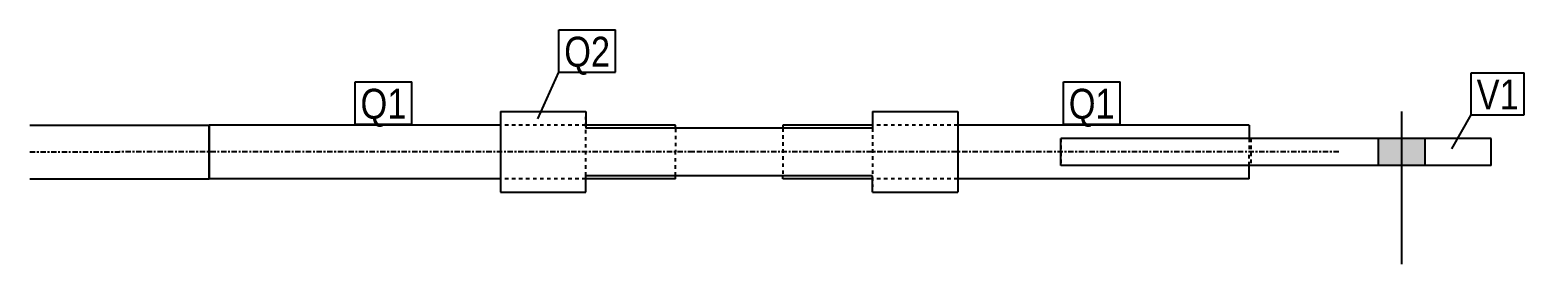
# Model space of a CAD drawing. Header units: millimetres. Extents: x 12 to 17473, y -28 to 353.
# Drawn here: x 16639 to 17473, y -28 to 103 of the extents above; entities that cross this region are included whole.
import ezdxf

# ---------------------------------------------------------------- set-up
doc = ezdxf.new("R2010")
doc.units = ezdxf.units.MM
doc.linetypes.add('DXK_LINE_DOT2', pattern=[3.9198, 1.9599, -1.9599])
doc.linetypes.add('DXK_LINE_DOT3', pattern=[5.9187, 2.979, -0.9799, 0.9799, -0.9799])
doc.layers.add('STÅL', color=7, linetype='Continuous')
doc.layers.add('TEKST', color=7, linetype='Continuous')
doc.styles.add('Arial Narrow', font='ARIALN.TTF', dxfattribs={"height": 0.2})

msp = doc.modelspace()

# ---------------------------------------------------------------- hatches: boundary and pattern name
at = {"layer": 'STÅL', "linetype": 'Continuous'}
msp.add_hatch(color=96, dxfattribs=at).paths.add_polyline_path([(17417.25, 42), (17391.25, 42), (17391.25, 27), (17417.25, 27)])

# ---------------------------------------------------------------- linework, layer by layer
at = {"layer": 'STÅL', "color": 2, "linetype": 'Continuous'}
for p, q in [((16901.75, 57), (16949.25, 57)), ((16901.75, 57), (16901.75, 12)), ((16949.25, 57), (16949.25, 47.74)), ((17109.25, 57), (17156.75, 57)), ((17109.25, 57), (17109.25, 47.74)), ((17156.75, 57), (17156.75, 12)), ((16639.25, 49.5), (16739.25, 49.5)), ((16901.75, 49.5), (16739.25, 49.5)), ((16739.25, 19.5), (16739.25, 49.5)), ((16739.25, 49.5), (16739.25, 27)), ((16999.25, 49.5), (16949.25, 49.5)), ((17109.25, 47.74), (16949.25, 47.74)), ((16999.25, 47.74), (16999.25, 49.5)), ((17109.25, 49.5), (17059.25, 49.5)), ((17059.25, 49.5), (17059.25, 47.74)), ((17319.25, 49.5), (17156.75, 49.5)), ((17214.25, 27), (17214.25, 42)), ((17214.25, 42), (17214.25, 42)), ((17454.25, 42), (17214.25, 42)), ((17319.25, 49.5), (17319.25, 42)), ((17454.25, 27), (17454.25, 42)), ((16739.25, 27), (16739.25, 19.5)), ((17454.25, 27), (17214.25, 27)), ((17319.25, 19.5), (17319.25, 27)), ((17454.25, 27), (17454.25, 27)), ((16639.25, 19.5), (16739.25, 19.5)), ((16901.75, 19.5), (16739.25, 19.5)), ((17109.25, 21.26), (16949.25, 21.26)), ((16949.25, 12), (16949.25, 21.26)), ((16999.25, 19.5), (16949.25, 19.5)), ((16999.25, 19.5), (16999.25, 21.26)), ((17059.25, 19.5), (17059.25, 21.26)), ((17109.25, 19.5), (17059.25, 19.5)), ((17109.25, 12), (17109.25, 21.26)), ((17319.25, 19.5), (17156.75, 19.5)), ((16901.75, 12), (16949.25, 12)), ((17109.25, 12), (17156.75, 12))]:
    msp.add_line(p, q, dxfattribs=at)
at = {"layer": 'STÅL', "color": 7, "linetype": 'DXK_LINE_DOT2'}
for p, q in [((16949.25, 21.26), (16949.25, 53.99)), ((16949.25, 49.5), (16901.75, 49.5)), ((16999.25, 47.49), (16999.25, 47.74)), ((16999.25, 47.49), (16999.25, 34.5)), ((17059.25, 47.74), (17059.25, 21.26)), ((17156.75, 49.5), (17109.25, 49.5)), ((17109.25, 47.74), (17109.25, 15.01)), ((17214.25, 42), (17214.25, 27)), ((17214.25, 42), (17214.25, 42)), ((17214.25, 42), (17214.25, 42)), ((17214.25, 42), (17214.25, 42)), ((17214.25, 42), (17214.25, 42)), ((17319.25, 42), (17319.25, 34.5)), ((17320.25, 42), (17320.25, 27)), ((17454.25, 27), (17454.25, 42)), ((16999.25, 21.26), (16999.25, 34.5)), ((17319.25, 27), (17319.25, 34.5)), ((17214.25, 27), (17214.25, 27)), ((17214.25, 27), (17214.25, 27)), ((16949.25, 19.5), (16901.75, 19.5)), ((17156.75, 19.5), (17109.25, 19.5))]:
    msp.add_line(p, q, dxfattribs=at)
at = {"layer": 'STÅL', "color": 96, "linetype": 'Continuous'}
for p, q in [((17404.25, 57), (17404.25, -28)), ((17391.25, 42), (17391.25, 27)), ((17417.25, 42), (17417.25, 27))]:
    msp.add_line(p, q, dxfattribs=at)
at = {"layer": 'STÅL', "color": 7, "linetype": 'DXK_LINE_DOT3'}
for p, q in [((16639.25, 34.5), (16689.25, 34.5)), ((17009.25, 34.5), (16689.25, 34.5)), ((17369.25, 34.5), (17009.25, 34.5))]:
    msp.add_line(p, q, dxfattribs=at)

# ---------------------------------------------------------------- wipeouts: each hides what was drawn before it
at = {"color": 0}
for points in [[(16962.86, 82.01), (16962.86, 99.51), (16937.27, 99.51), (16937.27, 82.01)], [(17469.61, 58.17), (17469.61, 75.67), (17446.16, 75.67), (17446.16, 58.17)]]:
    msp.add_wipeout(points, dxfattribs=at).dxf.layer = 'TEKST'

# ---------------------------------------------------------------- next in the draw order: wipeouts: each hides what was drawn before it
for points in [[(16962.86, 82.01), (16962.86, 99.51), (16937.27, 99.51), (16937.27, 82.01)], [(17469.61, 58.17), (17469.61, 75.67), (17446.16, 75.67), (17446.16, 58.17)], [(16849.25, 53), (16849.25, 70.5), (16823.66, 70.5), (16823.66, 53)], [(17244.25, 53), (17244.25, 70.5), (17218.66, 70.5), (17218.66, 53)]]:
    msp.add_wipeout(points, dxfattribs=at).dxf.layer = 'TEKST'

# ---------------------------------------------------------------- next in the draw order: linework, layer by layer
at = {"layer": 'TEKST', "color": 7, "linetype": 'Continuous'}
for p, q in [((16934.27, 102.51), (16965.86, 102.51)), ((16934.27, 79.01), (16934.27, 102.51)), ((16965.86, 79.01), (16965.86, 102.51)), ((16922.46, 53.01), (16934.27, 79.01)), ((16934.27, 79.01), (16965.86, 79.01)), ((17443.16, 78.67), (17472.61, 78.67)), ((17443.16, 55.17), (17443.16, 78.67)), ((17472.61, 55.17), (17472.61, 78.67)), ((17432.36, 36.17), (17443.16, 55.17)), ((17443.16, 55.17), (17472.61, 55.17))]:
    msp.add_line(p, q, dxfattribs=at)

# ---------------------------------------------------------------- next in the draw order: texts
at = {"layer": 'TEKST', "color": 3, "style": 'Arial Narrow'}
for s, p in [('Q2', (16937.27, 82.01)), ('V1', (17446.16, 58.17))]:
    msp.add_text(s, height=16.702, dxfattribs=at).set_placement(p)

# ---------------------------------------------------------------- next in the draw order: wipeouts: each hides what was drawn before it
at = {"color": 0}
for points in [[(16849.25, 53), (16849.25, 70.5), (16823.66, 70.5), (16823.66, 53)], [(17244.25, 53), (17244.25, 70.5), (17218.66, 70.5), (17218.66, 53)]]:
    msp.add_wipeout(points, dxfattribs=at).dxf.layer = 'TEKST'

# ---------------------------------------------------------------- next in the draw order: linework, layer by layer
at = {"layer": 'TEKST', "color": 7, "linetype": 'Continuous'}
for p, q in [((16820.66, 73.5), (16852.25, 73.5)), ((16820.66, 50), (16820.66, 73.5)), ((16852.25, 50), (16852.25, 73.5)), ((17215.66, 73.5), (17247.25, 73.5)), ((17215.66, 50), (17215.66, 73.5)), ((17247.25, 50), (17247.25, 73.5)), ((16820.66, 50), (16852.25, 50)), ((17215.66, 50), (17247.25, 50))]:
    msp.add_line(p, q, dxfattribs=at)

# ---------------------------------------------------------------- next in the draw order: texts
at = {"layer": 'TEKST', "color": 3, "style": 'Arial Narrow'}
for p in [(16823.66, 53), (17218.66, 53)]:
    msp.add_text('Q1', height=16.702, dxfattribs=at).set_placement(p)

doc.saveas('drawing.dxf')
